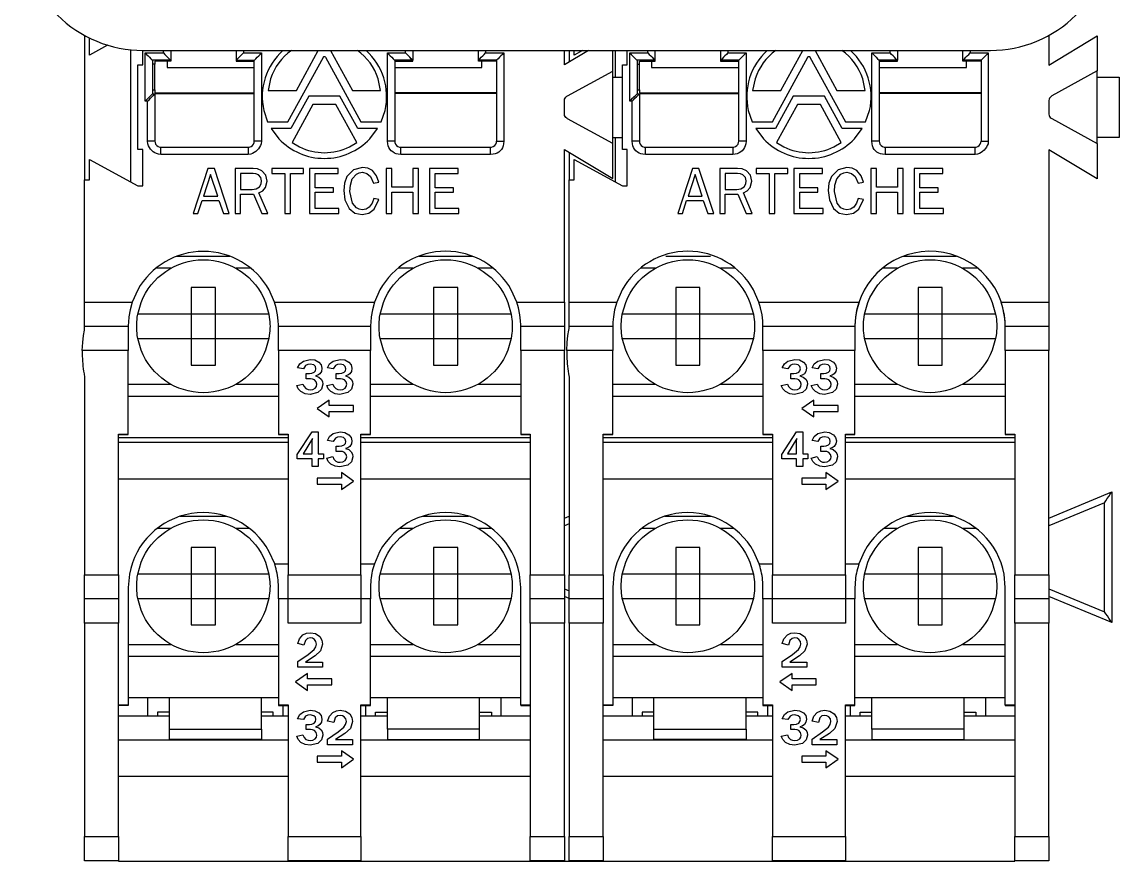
# Model space of a CAD drawing. Header units: millimetres. Extents: x -0.3 to 4.3, y -11.2 to 9.1.
# Drawn here: x -0.259 to 4.273, y -11.201 to -7.732 of the extents above; entities that cross this region are included whole.
import ezdxf

# ---------------------------------------------------------------- set-up
doc = ezdxf.new("R2010")
doc.units = ezdxf.units.MM

# ---------------------------------------------------------------- blocks, each defined once
blk = doc.blocks.new('RELÉ BF4')
blk.add_lwpolyline([(32.9187, 6.0407, 0.414214), (32.4187, 6.5407), (28.9187, 6.5407, 0.414214), (28.4187, 6.0407), (28.4187, 2.5407, 0.414214), (28.9187, 2.0407), (32.4187, 2.0407, 0.414214), (32.9187, 2.5407)], format="xyb", close=True)
for points in [[(28.6687, 6.2907), (32.6687, 6.2907), (32.6687, 2.2907), (28.6687, 2.2907)], [(28.7642, 6.2046), (29.3068, 6.2046), (29.3068, 6.0008), (28.7642, 6.0008)], [(28.8047, 6.1641), (29.2663, 6.1641), (29.2663, 6.0413), (28.8047, 6.0413)], [(29.6006, 6.0872), (29.7745, 6.0872), (29.7745, 5.4758), (29.6006, 5.4758)], [(29.1687, 4.0407), (28.6687, 4.0407), (28.6687, 4.5407), (29.1687, 4.5407)], [(32.6687, 4.0407), (32.1687, 4.0407), (32.1687, 4.5407), (32.6687, 4.5407)], [(29.1282, 4.0812), (28.7092, 4.0812), (28.7092, 4.5002), (29.1282, 4.5002)], [(32.6282, 4.0812), (32.2092, 4.0812), (32.2092, 4.5002), (32.6282, 4.5002)], [(29.3167, 2.2907), (28.6687, 2.2907), (28.6687, 2.9387), (29.3167, 2.9387)]]:
    blk.add_lwpolyline(points, close=True)

msp = doc.modelspace()

# ---------------------------------------------------------------- linework, layer by layer
for points in [[(0, -7.7879), (0, -8.3847)], [(0.0949, -7.8281), (0.0199, -7.8689), (0.0199, -7.7983)], [(0, -8.8898), (0, -8.3847), (0.0199, -8.3847), (0.0199, -8.3007), (0.22, -8.41), (0.2402, -8.41), (0.2402, -8.2598), (0.22, -8.2598), (0.22, -7.9096), (0.2402, -7.9096), (0.2402, -7.8499)], [(0.19, -7.8473), (0.19, -8.3935)], [(0.3555, -7.8499), (0.3555, -7.8903), (0.3555, -7.8948), (0.2901, -7.8948), (0.2901, -7.9072), (0.2805, -7.9072)], [(0.6257, -7.8499), (0.6257, -7.8903), (0.6257, -7.8903), (0.6257, -7.8948), (0.7006, -7.8948)], [(0.6557, -7.8603), (0.6495, -7.8663)], [(1.3316, -7.8663), (1.3258, -7.8603)], [(1.3561, -7.8499), (1.3561, -7.8903)], [(1.7011, -7.8948), (1.6263, -7.8948), (1.6263, -7.8903), (1.6263, -7.8903), (1.6263, -7.8499)], [(2.0812, -7.8499), (1.9814, -7.9096), (1.9814, -7.8499)], [(2.0013, -8.8898), (2.0013, -8.3847), (2.0215, -8.3847), (2.0215, -8.3007), (2.2213, -8.41), (2.2415, -8.41), (2.2415, -8.2598), (2.2213, -8.2598), (2.2213, -7.9096), (2.2415, -7.9096), (2.2415, -7.8499)], [(2.0013, -7.8499), (2.0013, -7.8978)], [(2.0563, -7.8499), (2.0215, -7.8689), (2.0215, -7.8499)], [(2.1915, -7.8499), (2.1915, -7.96)], [(2.6268, -7.8499), (2.6268, -7.8903), (2.6268, -7.8903), (2.6272, -7.8899)], [(2.6568, -7.8603), (2.6506, -7.8663)], [(2.7319, -7.8603), (2.7259, -7.8663)], [(3.3331, -7.8663), (3.3274, -7.8603)], [(3.3572, -7.8499), (3.3572, -7.8903)], [(3.7024, -7.8948), (3.6271, -7.8948), (3.6271, -7.8903), (3.6271, -7.8903), (3.6271, -7.8499)], [(3.6518, -7.8663), (3.6572, -7.8603)], [(3.7322, -7.8603), (3.7264, -7.8663)], [(0.2901, -8.0125), (0.2901, -7.9072)], [(0.3403, -7.8948), (0.3403, -7.9201), (0.7006, -7.9201)], [(0.6259, -7.8899), (0.6257, -7.8903), (0.7006, -7.8903)], [(1.2808, -7.8948), (1.3561, -7.8948), (1.3561, -7.8903), (1.2808, -7.8903)], [(1.2808, -7.9201), (1.6411, -7.9201), (1.6411, -7.8948)], [(1.3561, -7.8903), (1.3552, -7.8899)], [(2.2816, -7.9072), (2.2916, -7.9072), (2.2916, -7.8948), (2.3568, -7.8948), (2.3568, -7.8903), (2.2816, -7.8903)], [(2.2916, -8.0125), (2.2916, -7.9072)], [(2.3416, -7.8948), (2.3416, -7.9201), (2.7016, -7.9201)], [(2.7019, -7.8903), (2.6268, -7.8903), (2.6268, -7.8948), (2.7016, -7.8948)], [(2.7319, -8.2248), (2.7259, -8.2248), (2.7021, -8.2248), (2.7016, -8.2248), (2.7016, -7.8903), (2.7019, -7.8903), (2.7021, -7.8899)], [(3.2821, -7.8948), (3.3572, -7.8948), (3.3572, -7.8903), (3.2821, -7.8903)], [(3.2821, -7.9201), (3.6424, -7.9201), (3.6424, -7.8948)], [(3.3572, -7.8903), (3.3563, -7.8899)], [(3.7024, -7.8903), (3.6271, -7.8903), (3.6278, -7.8899)], [(3.703, -7.8899), (3.7024, -7.8903), (3.7024, -8.2248), (3.7028, -8.2248), (3.7264, -8.2248), (3.7322, -8.2248)], [(2.1814, -8.2349), (2.1814, -7.9349)], [(2.1814, -7.96), (2.2213, -7.96)], [(4.1827, -8.2349), (4.1827, -7.9349)], [(4.1827, -7.96), (4.2726, -7.96), (4.2726, -8.2098), (4.1827, -8.2098)], [(0.2805, -8.0125), (0.2901, -8.0125), (0.2901, -8.0249), (0.7006, -8.0249)], [(2.2816, -8.0125), (2.2916, -8.0125), (2.2916, -8.0249), (2.7016, -8.0249)], [(0.256, -8.0534), (0.2502, -8.0596)], [(0.2796, -8.0302), (0.2805, -8.0294), (0.2901, -8.0294), (0.2901, -8.0275), (0.7006, -8.0275)], [(1.7011, -8.0249), (1.2808, -8.0249)], [(1.7011, -8.0275), (1.2808, -8.0275)], [(3.7024, -8.0249), (3.2821, -8.0249)], [(3.7024, -8.0275), (3.2821, -8.0275)], [(2.1814, -8.2098), (2.2213, -8.2098)], [(2.1915, -8.2098), (2.1915, -8.3935)], [(0.315, -8.2797), (0.315, -8.2741), (0.315, -8.2505), (0.315, -8.2499), (0.6755, -8.2499), (0.6755, -8.2505), (0.6755, -8.2741), (0.6755, -8.2797)], [(1.3057, -8.2797), (1.3057, -8.2741), (1.3057, -8.2505), (1.3057, -8.2499), (1.676, -8.2499)], [(2.0013, -8.2718), (2.0013, -8.3847)], [(2.3165, -8.2797), (2.3165, -8.2741), (2.3165, -8.2505), (2.3165, -8.2499), (2.6768, -8.2499), (2.6768, -8.2505), (2.6768, -8.2741), (2.6768, -8.2797)], [(3.3068, -8.2499), (3.6777, -8.2499)], [(0.3808, -8.6999), (0.6, -8.6999)], [(1.3814, -8.6999), (1.6005, -8.6999)], [(2.4009, -8.6999), (2.5847, -8.6999)], [(3.3827, -8.6999), (3.6018, -8.6999)], [(0.356, -8.7499), (0.2942, -8.7499)], [(0.6868, -8.7499), (0.6249, -8.7499)], [(1.3567, -8.7499), (1.2947, -8.7499)], [(1.6872, -8.7499), (1.6254, -8.7499)], [(2.3573, -8.7499), (2.2953, -8.7499)], [(2.6879, -8.7499), (2.6259, -8.7499)], [(3.3578, -8.7499), (3.2958, -8.7499)], [(3.6887, -8.7499), (3.6261, -8.7499)], [(0, -8.9901), (0, -8.9882), (0, -8.9091), (0, -8.8898), (0.1966, -8.8898), (0.1881, -8.9217), (0.1827, -8.9507), (0.181, -8.9734), (0.1803, -8.9865), (0.1803, -8.9901)], [(0.8005, -8.9901), (0.8005, -8.9841), (0.7998, -8.968), (0.797, -8.9432), (0.791, -8.9134), (0.784, -8.8898), (1.1978, -8.8898), (1.1886, -8.9217), (1.1832, -8.9507), (1.1815, -8.9734), (1.1809, -8.9865), (1.1809, -8.9901)], [(1.8012, -8.9901), (1.8012, -8.9841), (1.8004, -8.968), (1.7976, -8.9432), (1.7916, -8.9134), (1.7847, -8.8898), (1.9814, -8.8898), (1.9814, -8.9091), (1.9814, -8.9882), (1.9814, -8.9901)], [(2.0013, -8.9901), (2.0013, -8.9882), (2.0013, -8.9091), (2.0013, -8.8898), (2.1979, -8.8898), (2.1891, -8.9217), (2.1842, -8.9507), (2.1821, -8.9734), (2.1819, -8.9865), (2.1814, -8.9901)], [(2.8018, -8.9901), (2.8016, -8.9841), (2.8011, -8.968), (2.7981, -8.9432), (2.7921, -8.9134), (2.7851, -8.8898), (3.1987, -8.8898), (3.1897, -8.9217), (3.1845, -8.9507), (3.1824, -8.9734), (3.1818, -8.9865), (3.1818, -8.9901)], [(3.8027, -8.9901), (3.8027, -8.9841), (3.8017, -8.968), (3.7987, -8.9432), (3.7927, -8.9134), (3.7858, -8.8898), (3.9822, -8.8898), (3.9822, -8.9091), (3.9822, -8.9882), (3.9822, -8.9901)], [(0.2176, -8.9522), (0.2198, -8.9398)], [(0.7614, -8.9398), (0.7627, -8.9522)], [(1.2184, -8.9522), (1.2203, -8.9398)], [(1.7614, -8.9398), (1.7635, -8.9522)], [(2.2187, -8.9522), (2.2209, -8.9398)], [(2.7621, -8.9398), (2.764, -8.9522)], [(3.2195, -8.9522), (3.2216, -8.9398)], [(3.7627, -8.9398), (3.7646, -8.9522)], [(-0.0099, -9.0898), (-0.0079, -9.057), (-0.0047, -9.028), (-0.0006, -9.0055), (0, -8.9997), (0, -8.9976), (0, -8.9905), (0, -8.9901), (0.1803, -8.9901), (0.1803, -8.9916), (0.1803, -9.0705), (0.1803, -9.0898)], [(0.8005, -9.0898), (0.8005, -9.0705), (0.8005, -8.9916), (0.8005, -8.9901), (1.1809, -8.9901), (1.1809, -8.9916), (1.1809, -9.0705), (1.1809, -9.0898)], [(1.8012, -9.0898), (1.8012, -9.0705), (1.8012, -8.9916), (1.8012, -8.9901), (1.9814, -8.9901), (1.9814, -8.9916), (1.9814, -9.0705), (1.9814, -9.0898)], [(1.9914, -9.0898), (1.9929, -9.057), (1.9964, -9.028), (2.0002, -9.0055), (2.0013, -8.9997), (2.0013, -8.9976), (2.0013, -8.9905), (2.0013, -8.9901), (2.1814, -8.9901), (2.1814, -8.9916), (2.1814, -9.0705), (2.1814, -9.0898)], [(2.8018, -9.0898), (2.8018, -9.0705), (2.8018, -8.9916), (2.8018, -8.9901), (3.1818, -8.9901), (3.1818, -8.9916), (3.1818, -9.0705), (3.1818, -9.0898)], [(3.8027, -9.0898), (3.8027, -9.0705), (3.8027, -8.9916), (3.8027, -8.9901), (3.9822, -8.9901), (3.9822, -8.9916), (3.9822, -9.0705), (3.9822, -9.0898)], [(0.2198, -9.0401), (0.2176, -9.0276)], [(0.7627, -9.0276), (0.7614, -9.0401)], [(1.2203, -9.0401), (1.2184, -9.0276)], [(1.7635, -9.0276), (1.7614, -9.0401)], [(2.2209, -9.0401), (2.2187, -9.0276)], [(2.764, -9.0276), (2.7621, -9.0401)], [(3.2216, -9.0401), (3.2195, -9.0276)], [(3.7646, -9.0276), (3.7627, -9.0401)], [(1.8012, -9.0898), (1.8012, -9.4361)], [(1.9814, -9.0898), (1.8012, -9.0898)], [(1.9814, -10.0169), (1.9814, -9.0898)], [(3.8027, -9.0898), (3.8027, -9.4361)], [(3.9822, -9.0898), (3.8027, -9.0898)], [(3.9822, -10.0169), (3.9822, -9.0898)], [(0.1803, -9.2299), (0.356, -9.2299)], [(0.6249, -9.2299), (0.8005, -9.2299)], [(1.1809, -9.2299), (1.3567, -9.2299)], [(1.6254, -9.2299), (1.8012, -9.2299)], [(2.1814, -9.2299), (2.3573, -9.2299)], [(2.6259, -9.2299), (2.8018, -9.2299)], [(3.1818, -9.2299), (3.3578, -9.2299)], [(3.6265, -9.2299), (3.8027, -9.2299)], [(0.8005, -9.2799), (0.1803, -9.2799)], [(1.8012, -9.2799), (1.1809, -9.2799)], [(2.8018, -9.2799), (2.1814, -9.2799)], [(3.8027, -9.2799), (3.1818, -9.2799)], [(0.1402, -9.4391), (0.1803, -9.4376), (0.1803, -9.4361)], [(0.1402, -9.45), (0.8406, -9.45)], [(0.1402, -9.4697), (0.8406, -9.4697)], [(0.8005, -9.4361), (0.8005, -9.4376), (0.8406, -9.4391)], [(1.1408, -9.4391), (1.1809, -9.4376), (1.1809, -9.4361)], [(1.1408, -9.45), (1.8409, -9.45)], [(1.1408, -9.4697), (1.8409, -9.4697)], [(1.8012, -9.4361), (1.8409, -9.4361)], [(1.8012, -9.4361), (1.8012, -9.4376), (1.8409, -9.4391)], [(1.8409, -9.4361), (1.8409, -10.0169)], [(2.1411, -9.4391), (2.1814, -9.4376), (2.1814, -9.4361)], [(2.1411, -9.45), (2.8417, -9.45)], [(2.1411, -9.4697), (2.8417, -9.4697)], [(2.8018, -9.4361), (2.8018, -9.4376), (2.8417, -9.4391)], [(3.1421, -9.4391), (3.1818, -9.4376), (3.1818, -9.4361)], [(3.1421, -9.45), (3.8422, -9.45)], [(3.1421, -9.4697), (3.8422, -9.4697)], [(3.8027, -9.4361), (3.8422, -9.4361)], [(3.8027, -9.4361), (3.8027, -9.4376), (3.8422, -9.4391)], [(3.8422, -9.4361), (3.8422, -10.0169)], [(0.1402, -9.62), (0.8406, -9.62)], [(1.1408, -9.62), (1.8409, -9.62)], [(2.1411, -9.62), (2.8417, -9.62)], [(3.1421, -9.62), (3.8422, -9.62)], [(3.9822, -9.7826), (4.2426, -9.6748)], [(4.2125, -9.7198), (3.9822, -9.8148)], [(0.395, -9.7747), (0.5856, -9.7747)], [(1.396, -9.7747), (1.5862, -9.7747)], [(1.9814, -9.7826), (2.0013, -9.7743)], [(2.3959, -9.7747), (2.5869, -9.7747)], [(3.397, -9.7747), (3.5872, -9.7747)], [(0.356, -9.8253), (0.3002, -9.8253)], [(0.6802, -9.8253), (0.6249, -9.8253)], [(1.3567, -9.8253), (1.301, -9.8253)], [(1.6809, -9.8253), (1.6254, -9.8253)], [(2.0013, -9.8066), (1.9814, -9.8148)], [(2.3573, -9.8253), (2.3013, -9.8253)], [(2.6819, -9.8253), (2.6259, -9.8253)], [(3.3578, -9.8253), (3.3025, -9.8253)], [(3.682, -9.8253), (3.6265, -9.8253)], [(0.1402, -10.0169), (0.1402, -10.0363), (0.1402, -10.115), (0.1402, -10.1169), (0, -10.1169), (0, -10.115), (0, -10.0363), (0, -10.0169)], [(0.2176, -10.0269), (0.2198, -10.0149)], [(0.7614, -10.0149), (0.7627, -10.0269)], [(1.1408, -10.0169), (1.1408, -10.0363), (1.1408, -10.115), (1.1408, -10.1169), (0.8406, -10.1169), (0.8406, -10.115), (0.8406, -10.0363), (0.8406, -10.0169)], [(1.2184, -10.0269), (1.2203, -10.0149)], [(1.7614, -10.0149), (1.7635, -10.0269)], [(2.0013, -10.1169), (2.0013, -10.115), (2.0013, -10.0363), (2.0013, -10.0169)], [(2.1411, -10.0169), (2.1411, -10.0363), (2.1411, -10.115), (2.1411, -10.1169)], [(2.2187, -10.0269), (2.2209, -10.0149)], [(2.7621, -10.0149), (2.764, -10.0269)], [(3.1421, -10.0169), (3.1421, -10.0363), (3.1421, -10.115), (3.1421, -10.1169), (2.8417, -10.1169), (2.8417, -10.115), (2.8417, -10.0363), (2.8417, -10.0169)], [(3.2195, -10.0269), (3.2216, -10.0149)], [(3.7627, -10.0149), (3.7646, -10.0269)], [(0.2198, -10.115), (0.2176, -10.1024)], [(0.7627, -10.1024), (0.7614, -10.115)], [(1.2203, -10.115), (1.2184, -10.1024)], [(1.7635, -10.1024), (1.7614, -10.115)], [(1.9814, -10.0749), (2.0013, -10.0831)], [(2.2209, -10.115), (2.2187, -10.1024)], [(2.764, -10.1024), (2.7621, -10.115)], [(3.2216, -10.115), (3.2195, -10.1024)], [(3.7646, -10.1024), (3.7627, -10.115)], [(3.9822, -10.0749), (4.2125, -10.1699)], [(0.1402, -10.1169), (0.1402, -10.1189), (0.1402, -10.1975), (0.1402, -10.2168), (0, -10.2168), (0, -10.1975), (0, -10.1789), (0, -10.1189), (0, -10.1169)], [(1.9814, -10.1169), (1.9814, -10.1189), (1.9814, -10.1975), (1.9814, -10.2168), (1.8409, -10.2168), (1.8409, -10.1975), (1.8409, -10.1189), (1.8409, -10.1169)], [(2.0013, -10.1154), (1.9814, -10.1071)], [(2.1411, -10.1169), (2.0013, -10.1169)], [(2.1411, -10.1169), (2.1411, -10.1189), (2.1411, -10.1975), (2.1411, -10.2168), (2.0013, -10.2168), (2.0013, -10.1975), (2.0013, -10.1189), (2.0013, -10.1169)], [(3.9822, -10.1169), (3.9822, -10.1189), (3.9822, -10.1975), (3.9822, -10.2168), (3.8422, -10.2168), (3.8422, -10.1975), (3.8422, -10.1189), (3.8422, -10.1169)], [(4.2426, -10.2151), (3.9822, -10.1071)], [(0, -10.2168), (0, -11.0997), (0.1402, -11.0997), (0.1402, -10.2168)], [(1.8409, -10.2168), (1.8409, -11.0997), (1.9814, -11.0997), (1.9814, -10.2168)], [(2.0013, -10.2168), (2.0013, -11.0997), (2.1411, -11.0997), (2.1411, -10.2168)], [(3.8422, -10.2168), (3.8422, -11.0997), (3.9822, -11.0997), (3.9822, -10.2168)], [(0.1803, -10.3049), (0.356, -10.3049)], [(0.6249, -10.3049), (0.8005, -10.3049)], [(1.1809, -10.3049), (1.3567, -10.3049)], [(1.6254, -10.3049), (1.8012, -10.3049)], [(2.1814, -10.3049), (2.3573, -10.3049)], [(2.6259, -10.3049), (2.8018, -10.3049)], [(3.1818, -10.3049), (3.3578, -10.3049)], [(3.6265, -10.3049), (3.8027, -10.3049)], [(0.8005, -10.3548), (0.1803, -10.3548)], [(1.8012, -10.3548), (1.1809, -10.3548)], [(2.8018, -10.3548), (2.1814, -10.3548)], [(3.8027, -10.3548), (3.1818, -10.3548)], [(0.1803, -10.5563), (0.1803, -10.558), (0.1402, -10.5593)], [(0.1803, -10.5245), (0.8005, -10.5245)], [(0.2603, -10.5245), (0.2603, -10.6)], [(0.3502, -10.6551), (0.3502, -10.5245)], [(0.7308, -10.6551), (0.7308, -10.5245)], [(0.8005, -10.555), (0.8005, -10.558), (0.8406, -10.5593)], [(1.1408, -10.5593), (1.1809, -10.558), (1.1809, -10.555)], [(1.1809, -10.5245), (1.8012, -10.5245)], [(1.251, -10.6551), (1.251, -10.5245)], [(1.6312, -10.6551), (1.6312, -10.5245)], [(1.721, -10.6), (1.721, -10.5245)], [(1.8012, -10.5563), (1.8012, -10.558), (1.8409, -10.5593)], [(2.1814, -10.5563), (2.1814, -10.558), (2.1411, -10.5593)], [(2.1814, -10.5245), (2.8018, -10.5245)], [(2.2614, -10.5245), (2.2614, -10.6)], [(2.3517, -10.6551), (2.3517, -10.5245)], [(2.7319, -10.6551), (2.7319, -10.5245)], [(2.8018, -10.555), (2.8018, -10.558), (2.8417, -10.5593)], [(3.1421, -10.5593), (3.1818, -10.558), (3.1818, -10.555)], [(3.1818, -10.5245), (3.8027, -10.5245)], [(3.2521, -10.6551), (3.2521, -10.5245)], [(3.6323, -10.6551), (3.6323, -10.5245)], [(3.7221, -10.6), (3.7221, -10.5245)], [(3.8027, -10.5563), (3.8027, -10.558), (3.8422, -10.5593)], [(0.1402, -10.6), (0.3502, -10.6)], [(0.3502, -10.5858), (0.3017, -10.5858), (0.3017, -10.6)], [(0.7792, -10.6), (0.7792, -10.5858), (0.7308, -10.5858)], [(0.7308, -10.6), (0.8406, -10.6)], [(0.8206, -10.6), (0.8206, -10.5588)], [(1.1408, -10.6), (1.251, -10.6)], [(1.1607, -10.5588), (1.1607, -10.6)], [(1.2019, -10.6), (1.2019, -10.5858), (1.251, -10.5858)], [(1.6312, -10.5858), (1.6799, -10.5858), (1.6799, -10.6)], [(1.6312, -10.6), (1.8409, -10.6)], [(2.1411, -10.6), (2.3517, -10.6)], [(2.3517, -10.5858), (2.3028, -10.5858), (2.3028, -10.6)], [(2.7805, -10.6), (2.7805, -10.5858), (2.7319, -10.5858)], [(2.7319, -10.6), (2.8417, -10.6)], [(2.8219, -10.6), (2.8219, -10.5588)], [(3.1421, -10.6), (3.2521, -10.6)], [(3.162, -10.5588), (3.162, -10.6)], [(3.2034, -10.6), (3.2034, -10.5858), (3.2521, -10.5858)], [(3.6323, -10.5858), (3.6812, -10.5858), (3.6812, -10.6)], [(3.6323, -10.6), (3.8422, -10.6)], [(0.1402, -10.6998), (0.8406, -10.6998)], [(0.3502, -10.6998), (0.3502, -10.6979)], [(0.7308, -10.6998), (0.7308, -10.6979)], [(1.1408, -10.6998), (1.8409, -10.6998)], [(1.251, -10.6998), (1.251, -10.6979)], [(1.6312, -10.6998), (1.6312, -10.6979)], [(2.1411, -10.6998), (2.8417, -10.6998)], [(2.3517, -10.6998), (2.3517, -10.6979)], [(2.7319, -10.6998), (2.7319, -10.6979)], [(3.1421, -10.6998), (3.8422, -10.6998)], [(3.2521, -10.6998), (3.2521, -10.6979)], [(3.6323, -10.6998), (3.6323, -10.6979)], [(0.1402, -10.8499), (0.8406, -10.8499)], [(1.1408, -10.8499), (1.8409, -10.8499)], [(2.1411, -10.8499), (2.8417, -10.8499)], [(3.1421, -10.8499), (3.8422, -10.8499)], [(0.1402, -11.0997), (0.1402, -11.1197), (0.1402, -11.1979), (0.1402, -11.1998), (0, -11.1998), (0, -11.1979), (0, -11.1197), (0, -11.0997)], [(1.1408, -11.0997), (1.1408, -11.1197), (1.1408, -11.1979), (1.1408, -11.1998), (0.8406, -11.1998), (0.8406, -11.1979), (0.8406, -11.1197), (0.8406, -11.0997)], [(1.9814, -11.0997), (1.9814, -11.1197), (1.9814, -11.1979), (1.9814, -11.1998), (1.8409, -11.1998), (1.8409, -11.1979), (1.8409, -11.1197), (1.8409, -11.0997)], [(2.1411, -11.0997), (2.1411, -11.1197), (2.1411, -11.1979), (2.1411, -11.1998), (2.0013, -11.1998), (2.0013, -11.1979), (2.0013, -11.1197), (2.0013, -11.0997)], [(3.1421, -11.0997), (3.1421, -11.1197), (3.1421, -11.1979), (3.1421, -11.1998), (2.8417, -11.1998), (2.8417, -11.1979), (2.8417, -11.1197), (2.8417, -11.0997)], [(3.9822, -11.0997), (3.9822, -11.1197), (3.9822, -11.1979), (3.9822, -11.1998), (3.8422, -11.1998), (3.8422, -11.1979), (3.8422, -11.1197), (3.8422, -11.0997)], [(0.1402, -11.2007), (3.8422, -11.2007)]]:
    msp.add_lwpolyline(points)
for points in [[(3.9822, -7.7879), (3.9822, -7.91), (4.1827, -7.7898), (4.1827, -7.9347), (3.9951, -8.038), (3.9925, -8.0397, 0.201545), (3.9827, -8.0562), (3.9822, -8.0596), (3.9822, -8.1102), (3.9827, -8.1134, 0.220629), (3.9925, -8.1301), (3.9951, -8.1318), (4.1827, -8.2351), (4.1827, -8.38), (3.9822, -8.26), (3.9822, -8.8898)], [(0.6557, -7.8499), (0.6557, -7.8603), (0.7308, -7.8603), (0.7308, -8.2248), (0.7295, -8.2358, -0.228311), (0.6864, -8.2788), (0.6755, -8.2797), (0.315, -8.2797), (0.3045, -8.2788, -0.278895), (0.2614, -8.2358), (0.2603, -8.2248), (0.2603, -8.0596), (0.2502, -8.0596), (0.2502, -7.8603), (0.3253, -7.8603), (0.3253, -7.8499)], [(0.2502, -7.8603), (0.256, -7.8663, 0.003281), (0.2796, -7.8899), (0.2805, -7.8903), (0.2805, -7.8903), (0.2805, -8.0294)], [(0.3253, -7.8603), (0.3311, -7.8663, 0.003333), (0.3547, -7.8899), (0.3555, -7.8903), (0.2805, -7.8903)], [(0.7308, -8.2248), (0.725, -8.2248), (0.7012, -8.2248), (0.7006, -8.2248), (0.7006, -7.8903), (0.7012, -7.8899, -0.000346), (0.725, -7.8663), (0.7308, -7.8603)], [(0.8189, -7.8499, 0.272334), (0.7402, -8.0982), (0.7557, -8.1445), (0.8395, -8.1445), (0.9862, -7.8774), (0.9866, -7.8767, -0.450995), (0.9939, -7.8759), (0.995, -7.8774), (1.1412, -8.1445), (1.2251, -8.1445), (1.2409, -8.0982, 0.272334), (1.1622, -7.8499, 0.272334)], [(0.8539, -7.8499, 0.159105), (0.7681, -7.967), (0.758, -8.0148), (0.8749, -8.0148), (0.9652, -7.8499)], [(1.0157, -7.8499), (1.106, -8.0148), (1.2227, -8.0148), (1.2126, -7.967, 0.159105), (1.1268, -7.8499)], [(1.6561, -7.8499), (1.6561, -7.8603), (1.7313, -7.8603), (1.7313, -8.2248), (1.7303, -8.2358, -0.361261), (1.6872, -8.2788), (1.676, -8.2797), (1.3057, -8.2797), (1.295, -8.2788, -0.329608), (1.2521, -8.2358), (1.251, -8.2248), (1.251, -7.8603), (1.3258, -7.8603), (1.3258, -7.8499)], [(1.251, -7.8603), (1.2564, -7.8663, -0.013901), (1.2799, -7.8899), (1.2808, -7.8903), (1.2808, -7.8903), (1.2808, -8.2248), (1.2804, -8.2248), (1.2568, -8.2248), (1.251, -8.2248)], [(1.7011, -7.8903), (1.6263, -7.8903), (1.6267, -7.8899, 0.003018), (1.6503, -7.8663), (1.6561, -7.8603)], [(1.7313, -7.8603), (1.7255, -7.8663, 0.003698), (1.7017, -7.8899), (1.7011, -7.8903), (1.7011, -8.2248), (1.7017, -8.2248), (1.7253, -8.2248), (1.7313, -8.2248)], [(1.9814, -8.8898), (1.9814, -8.2598), (2.1814, -8.3798), (2.1814, -8.2349), (1.9942, -8.132), (1.9914, -8.1301, -0.209434), (1.9816, -8.1134), (1.9814, -8.1104), (1.9814, -8.0596), (1.9816, -8.0564, -0.217895), (1.9914, -8.0393), (1.9942, -8.038), (2.1814, -7.9349), (2.1814, -7.8499)], [(2.6568, -7.8499), (2.6568, -7.8603), (2.7319, -7.8603), (2.7319, -8.2248), (2.7308, -8.2358, -0.323341), (2.6875, -8.2788), (2.6768, -8.2797), (2.3165, -8.2797), (2.3056, -8.2788, -0.337935), (2.2625, -8.2358), (2.2614, -8.2248), (2.2614, -8.0596), (2.2513, -8.0596), (2.2513, -7.8603), (2.3266, -7.8603), (2.3266, -7.8499)], [(2.2513, -7.8603), (2.2575, -7.8663, 0.010213), (2.2809, -7.8899), (2.2816, -7.8903), (2.2816, -7.8903), (2.2816, -8.0294)], [(2.3266, -7.8603), (2.3324, -7.8663, 0.003281), (2.3558, -7.8899), (2.3568, -7.8903), (2.3568, -7.8499)], [(2.8198, -7.8499, 0.272228), (2.7413, -8.0982), (2.7567, -8.1445), (2.8406, -8.1445), (2.987, -7.8774), (2.9877, -7.8759, -0.418748), (2.995, -7.8759), (2.9958, -7.8774), (3.1427, -8.1445), (3.2259, -8.1445), (3.242, -8.0982, 0.272228), (3.1635, -7.8499, 0.272228)], [(2.855, -7.8499, 0.159129), (2.7694, -7.967), (2.7591, -8.0148), (2.876, -8.0148), (2.9663, -7.8499)], [(3.0168, -7.8499), (3.1071, -8.0148), (3.2238, -8.0148), (3.2137, -7.967, 0.159129), (3.1281, -7.8499)], [(3.6572, -7.8499), (3.6572, -7.8603), (3.7322, -7.8603), (3.7322, -8.2248), (3.7313, -8.2358, -0.23882), (3.6882, -8.2788), (3.6777, -8.2797), (3.3068, -8.2797), (3.296, -8.2788, -0.37458), (3.2532, -8.2358), (3.2521, -8.2248), (3.2521, -7.8603), (3.3274, -7.8603), (3.3274, -7.8499)], [(3.2521, -7.8603), (3.2579, -7.8663, -0.003697), (3.2813, -7.8899), (3.2821, -7.8903), (3.2821, -7.8903), (3.2821, -8.2248), (3.2815, -8.2248), (3.2579, -8.2248), (3.2521, -8.2248)], [(0.2603, -8.0596), (0.2661, -8.0534, -0.003806), (0.2897, -8.0302), (0.2901, -8.0294), (0.2901, -8.0294), (0.2901, -8.2248), (0.2897, -8.2248), (0.2661, -8.2248), (0.2603, -8.2248)], [(2.2513, -8.0596), (2.2575, -8.0534, -0.013879), (2.2809, -8.0302), (2.2816, -8.0294), (2.2916, -8.0294), (2.2916, -8.0275), (2.7016, -8.0275)], [(2.2614, -8.0596), (2.2672, -8.0534, -0.007219), (2.291, -8.0302), (2.2916, -8.0294), (2.2916, -8.0294), (2.2916, -8.2248), (2.291, -8.2248), (2.2672, -8.2248), (2.2614, -8.2248)], [(0.2901, -8.2248), (0.2908, -8.2298, 0.293452), (0.3103, -8.2497), (0.315, -8.2499)], [(0.6755, -8.2499), (0.6802, -8.2497, 0.292655), (0.7003, -8.2298), (0.7006, -8.2248)], [(1.2808, -8.2248), (1.2814, -8.2298, 0.313736), (1.301, -8.2497), (1.3057, -8.2499)], [(1.676, -8.2797), (1.676, -8.2741), (1.676, -8.2505), (1.676, -8.2499), (1.6809, -8.2497, 0.302246), (1.7009, -8.2298), (1.7011, -8.2248)], [(2.2916, -8.2248), (2.2919, -8.2298, 0.291927), (2.3116, -8.2497), (2.3165, -8.2499)], [(2.6768, -8.2499), (2.6819, -8.2497, 0.285362), (2.7014, -8.2298), (2.7016, -8.2248)], [(3.2821, -8.2248), (3.2827, -8.2298, 0.303401), (3.3021, -8.2497), (3.3068, -8.2499), (3.3068, -8.2505), (3.3068, -8.2741), (3.3068, -8.2797)], [(3.6777, -8.2797), (3.6777, -8.2741), (3.6777, -8.2505), (3.6777, -8.2499), (3.682, -8.2497, 0.312023), (3.7018, -8.2298), (3.7024, -8.2248)], [(0.784, -8.8898), (0.7617, -8.8397, 0.587803), (0.2192, -8.8397), (0.1966, -8.8898)], [(1.7847, -8.8898), (1.7624, -8.8397, 0.588225), (1.2195, -8.8397), (1.1978, -8.8898)], [(2.7851, -8.8898), (2.7628, -8.8397, 0.588111), (2.2202, -8.8397), (2.1979, -8.8898)], [(4.2419, -9.6757), (4.2426, -9.6748), (4.2426, -10.2151), (4.2419, -10.214, 0.00521), (4.2185, -10.1789), (4.2125, -10.1699), (4.2125, -9.7198), (4.2185, -9.711)], [(0.785, -9.9721), (0.7627, -9.9219, 0.707572), (0.1851, -10.0151), (0.1803, -10.07), (0.1803, -10.5563), (0.1402, -10.5563)], [(1.8409, -10.5563), (1.8012, -10.5563), (1.8012, -10.07), (1.7963, -10.0151, 0.707626), (1.2184, -9.9219), (1.1967, -9.9721)], [(2.7859, -9.9721), (2.764, -9.9219, 0.707362), (2.1861, -10.0151), (2.1814, -10.07), (2.1814, -10.5563), (2.1411, -10.5563)], [(3.8422, -10.5563), (3.8027, -10.5563), (3.8027, -10.07), (3.7974, -10.0151, 0.707401), (3.2195, -9.9219), (3.1981, -9.9721)], [(0.8005, -10.1169), (0.8005, -10.07), (0.8003, -10.0574, 0.063525), (0.7885, -9.9838), (0.785, -9.9721), (0.8406, -9.9721)], [(1.1408, -9.9721), (1.1967, -9.9721), (1.1931, -9.9838, 0.067489), (1.1813, -10.0574), (1.1809, -10.07), (1.1809, -10.1169)], [(2.8018, -10.1169), (2.8018, -10.07), (2.8016, -10.0574, 0.061075), (2.7896, -9.9838), (2.7859, -9.9721), (2.8417, -9.9721)], [(3.1421, -9.9721), (3.1981, -9.9721), (3.1944, -9.9838, 0.063134), (3.1822, -10.0574), (3.1818, -10.07), (3.1818, -10.1169)]]:
    msp.add_lwpolyline(points, format="xyb")
for points in [[(1.2098, -8.173), (1.1283, -8.173), (1.0548, -8.039), (0.9259, -8.039), (0.8524, -8.173), (0.7709, -8.173), (0.8026, -8.2148, 0.433428), (1.1779, -8.2148)], [(3.2111, -8.173), (3.1296, -8.173), (3.0561, -8.039), (2.9268, -8.039), (2.8535, -8.173), (2.7722, -8.173), (2.8037, -8.2148, 0.433182), (3.1792, -8.2148)], [(0.8569, -8.2306), (0.8873, -8.2486, 0.230846), (1.0934, -8.2486), (1.1238, -8.2306), (1.0374, -8.0729), (0.9431, -8.0729)], [(3.1251, -8.2306), (3.0389, -8.0729), (2.9442, -8.0729), (2.8577, -8.2306), (2.8882, -8.2486, 0.23137), (3.0945, -8.2486)], [(0.5404, -8.8298), (0.4404, -8.8298), (0.4404, -8.9398), (0.2198, -8.9398), (0.2337, -8.8911, -0.685377), (0.7473, -8.8911), (0.7614, -8.9398), (0.5404, -8.9398)], [(1.5411, -8.8298), (1.4412, -8.8298), (1.4412, -8.9398), (1.2203, -8.9398), (1.2343, -8.8911, -0.685377), (1.7478, -8.8911), (1.7614, -8.9398), (1.5411, -8.9398)], [(2.5417, -8.8298), (2.4417, -8.8298), (2.4417, -8.9398), (2.2209, -8.9398), (2.2348, -8.8911, -0.685661), (2.7482, -8.8911), (2.7621, -8.9398), (2.5417, -8.9398)], [(3.7627, -8.9398), (3.542, -8.9398), (3.542, -8.8298), (3.4423, -8.8298), (3.4423, -8.9398), (3.2216, -8.9398), (3.2354, -8.8911, -0.685381), (3.7489, -8.8911)], [(0.2198, -9.0401), (0.4404, -9.0401), (0.4404, -9.1502), (0.5404, -9.1502), (0.5404, -9.0401), (0.7614, -9.0401), (0.7473, -9.0889, -0.684115), (0.2337, -9.0889)], [(1.2203, -9.0401), (1.4412, -9.0401), (1.4412, -9.1502), (1.5411, -9.1502), (1.5411, -9.0401), (1.7614, -9.0401), (1.7478, -9.0889, -0.684115), (1.2343, -9.0889)], [(2.2209, -9.0401), (2.4417, -9.0401), (2.4417, -9.1502), (2.5417, -9.1502), (2.5417, -9.0401), (2.7621, -9.0401), (2.7482, -9.0889, -0.684398), (2.2348, -9.0889)], [(3.2216, -9.0401), (3.4423, -9.0401), (3.4423, -9.1502), (3.542, -9.1502), (3.542, -9.0401), (3.7627, -9.0401), (3.7489, -9.0889, -0.684119), (3.2354, -9.0889)], [(-0.0099, -9.0898), (-0.0099, -9.1037, 0.039), (-0.0024, -9.1862), (0, -9.1999), (0, -10.0169), (0.1402, -10.0169), (0.1402, -9.4361), (0.1803, -9.4361), (0.1803, -9.0898)], [(1.9914, -9.0898), (1.9914, -9.1037, 0.040966), (1.9987, -9.1862), (2.0013, -9.1999), (2.0013, -10.0169), (2.1411, -10.0169), (2.1411, -9.4361), (2.1814, -9.4361), (2.1814, -9.0898)], [(0.7614, -10.0149), (0.5404, -10.0149), (0.5404, -9.905), (0.4404, -9.905), (0.4404, -10.0149), (0.2198, -10.0149), (0.2337, -9.9656, -0.683541), (0.7473, -9.9656)], [(1.7614, -10.0149), (1.5411, -10.0149), (1.5411, -9.905), (1.4412, -9.905), (1.4412, -10.0149), (1.2203, -10.0149), (1.2343, -9.9656, -0.683541), (1.7478, -9.9656)], [(2.7621, -10.0149), (2.5417, -10.0149), (2.5417, -9.905), (2.4417, -9.905), (2.4417, -10.0149), (2.2209, -10.0149), (2.2348, -9.9656, -0.683824), (2.7482, -9.9656)], [(3.7627, -10.0149), (3.542, -10.0149), (3.542, -9.905), (3.4423, -9.905), (3.4423, -10.0149), (3.2216, -10.0149), (3.2354, -9.9656, -0.68387), (3.7489, -9.9656)], [(0.2198, -10.115), (0.4404, -10.115), (0.4404, -10.2245), (0.5404, -10.2245), (0.5404, -10.115), (0.7614, -10.115), (0.7473, -10.1636, -0.685109), (0.2337, -10.1636)], [(1.2203, -10.115), (1.4412, -10.115), (1.4412, -10.2245), (1.5411, -10.2245), (1.5411, -10.115), (1.7614, -10.115), (1.7478, -10.1636, -0.685415), (1.2343, -10.1636)], [(2.2209, -10.115), (2.4417, -10.115), (2.4417, -10.2245), (2.5417, -10.2245), (2.5417, -10.115), (2.7621, -10.115), (2.7482, -10.1636, -0.685699), (2.2348, -10.1636)], [(3.2216, -10.115), (3.4423, -10.115), (3.4423, -10.2245), (3.542, -10.2245), (3.542, -10.115), (3.7627, -10.115), (3.7489, -10.1636, -0.685419), (3.2354, -10.1636)]]:
    msp.add_lwpolyline(points, format="xyb", close=True)
for points in [[(0.5361, -8.3376), (0.5093, -8.3376), (0.4486, -8.5244), (0.4681, -8.5244), (0.4853, -8.4696), (0.5543, -8.4696), (0.5732, -8.5244), (0.5972, -8.5244)], [(0.6976, -8.4434), (0.7319, -8.5244), (0.7563, -8.5244), (0.7201, -8.4381), (0.7359, -8.4299), (0.7477, -8.4166), (0.7546, -8.3898), (0.7486, -8.3658), (0.7325, -8.3472), (0.7147, -8.3397), (0.6956, -8.3376), (0.6221, -8.3376), (0.6221, -8.5244), (0.6439, -8.5244), (0.6439, -8.4434)], [(0.7726, -8.3581), (0.8264, -8.3581), (0.8264, -8.5244), (0.8498, -8.5244), (0.8498, -8.3581), (0.9036, -8.3581), (0.9036, -8.3376), (0.7726, -8.3376)], [(0.9285, -8.5244), (1.0499, -8.5244), (1.0499, -8.5036), (0.9519, -8.5036), (0.9519, -8.4363), (1.0273, -8.4363), (1.0273, -8.4175), (0.9519, -8.4175), (0.9519, -8.3581), (1.0469, -8.3581), (1.0469, -8.3376), (0.9285, -8.3376)], [(1.2154, -8.4666), (1.194, -8.4616), (1.1873, -8.4809), (1.1757, -8.4972), (1.1624, -8.5058), (1.1466, -8.5081), (1.1344, -8.5066), (1.1226, -8.5011), (1.1063, -8.4818), (1.0955, -8.4325), (1.0977, -8.4061), (1.1052, -8.3806), (1.1226, -8.3607), (1.1346, -8.3551), (1.1476, -8.3536), (1.1663, -8.3579), (1.1809, -8.3706), (1.1933, -8.398), (1.2154, -8.3937), (1.206, -8.368), (1.1886, -8.3463), (1.1695, -8.3367), (1.1483, -8.3337), (1.1108, -8.3429), (1.0837, -8.3706), (1.0732, -8.3988), (1.0704, -8.4291), (1.0754, -8.4676), (1.0927, -8.5026), (1.1161, -8.5219), (1.1461, -8.5281), (1.1738, -8.5231), (1.1965, -8.5064)], [(1.3559, -8.4353), (1.3559, -8.5244), (1.3792, -8.5244), (1.3792, -8.3376), (1.3559, -8.3376), (1.3559, -8.4147), (1.2692, -8.4147), (1.2692, -8.3376), (1.2456, -8.3376), (1.2456, -8.5244), (1.2692, -8.5244), (1.2692, -8.4353)], [(1.4251, -8.5244), (1.5461, -8.5244), (1.5461, -8.5036), (1.4483, -8.5036), (1.4483, -8.4363), (1.524, -8.4363), (1.524, -8.4175), (1.4483, -8.4175), (1.4483, -8.3581), (1.5433, -8.3581), (1.5433, -8.3376), (1.4251, -8.3376)], [(2.4692, -8.5244), (2.4863, -8.4696), (2.5554, -8.4696), (2.5745, -8.5244), (2.5983, -8.5244), (2.5372, -8.3376), (2.5106, -8.3376), (2.4497, -8.5244)], [(2.6984, -8.4434), (2.7329, -8.5244), (2.7578, -8.5244), (2.7209, -8.4381), (2.7368, -8.4299), (2.7486, -8.4166), (2.7559, -8.3898), (2.7497, -8.3658), (2.734, -8.3472), (2.716, -8.3397), (2.6967, -8.3376), (2.6232, -8.3376), (2.6232, -8.5244), (2.645, -8.5244), (2.645, -8.4434)], [(2.7741, -8.3581), (2.8273, -8.3581), (2.8273, -8.5244), (2.8509, -8.5244), (2.8509, -8.3581), (2.9045, -8.3581), (2.9045, -8.3376), (2.7741, -8.3376)], [(3.0482, -8.3376), (2.9298, -8.3376), (2.9298, -8.5244), (3.0507, -8.5244), (3.0507, -8.5036), (2.9534, -8.5036), (2.9534, -8.4363), (3.0282, -8.4363), (3.0282, -8.4175), (2.9534, -8.4175), (2.9534, -8.3581), (3.0482, -8.3581)], [(3.1487, -8.3337), (3.1118, -8.3429), (3.085, -8.3706), (3.0745, -8.3988), (3.0715, -8.4291), (3.0765, -8.4676), (3.0938, -8.5026), (3.1172, -8.5219), (3.147, -8.5281), (3.1751, -8.5231), (3.1976, -8.5064), (3.2165, -8.4666), (3.1953, -8.4616), (3.1882, -8.4809), (3.1766, -8.4972), (3.1635, -8.5058), (3.1477, -8.5081), (3.1352, -8.5066), (3.1236, -8.5011), (3.1076, -8.4818), (3.0968, -8.4325), (3.0988, -8.4061), (3.1067, -8.3806), (3.1236, -8.3607), (3.1356, -8.3551), (3.1487, -8.3536), (3.1676, -8.3579), (3.1822, -8.3706), (3.1944, -8.398), (3.2165, -8.3937), (3.2071, -8.368), (3.1899, -8.3463), (3.1708, -8.3367)], [(3.2701, -8.5244), (3.2701, -8.4353), (3.3572, -8.4353), (3.3572, -8.5244), (3.3805, -8.5244), (3.3805, -8.3376), (3.3572, -8.3376), (3.3572, -8.4147), (3.2701, -8.4147), (3.2701, -8.3376), (3.2467, -8.3376), (3.2467, -8.5244)], [(3.5446, -8.3376), (3.4262, -8.3376), (3.4262, -8.5244), (3.5471, -8.5244), (3.5471, -8.5036), (3.4496, -8.5036), (3.4496, -8.4363), (3.5251, -8.4363), (3.5251, -8.4175), (3.4496, -8.4175), (3.4496, -8.3581), (3.5446, -8.3581)], [(0.4915, -8.4524), (0.5496, -8.4524), (0.5202, -8.3622)], [(0.6956, -8.3581), (0.6439, -8.3581), (0.6439, -8.4243), (0.6924, -8.4243), (0.7089, -8.4222), (0.7229, -8.413), (0.7289, -8.4018), (0.7312, -8.3892), (0.728, -8.3748), (0.7179, -8.3641), (0.7074, -8.3594)], [(2.5505, -8.4524), (2.5217, -8.3622), (2.4926, -8.4524)], [(2.6967, -8.3581), (2.645, -8.3581), (2.645, -8.4243), (2.6939, -8.4243), (2.7104, -8.4222), (2.7237, -8.413), (2.7304, -8.4018), (2.7323, -8.3892), (2.7293, -8.3748), (2.719, -8.3641), (2.7087, -8.3594)], [(0.4404, -9.0401), (0.5404, -9.0401), (0.5404, -8.9398), (0.4404, -8.9398)], [(1.4412, -9.0401), (1.5411, -9.0401), (1.5411, -8.9398), (1.4412, -8.9398)], [(2.4417, -9.0401), (2.5417, -9.0401), (2.5417, -8.9398), (2.4417, -8.9398)], [(3.4423, -9.0401), (3.542, -9.0401), (3.542, -8.9398), (3.4423, -8.9398)], [(0.8005, -9.4361), (0.8406, -9.4361), (0.8406, -10.0169), (1.1408, -10.0169), (1.1408, -9.4361), (1.1809, -9.4361), (1.1809, -9.0898), (0.8005, -9.0898)], [(2.8018, -9.4361), (2.8417, -9.4361), (2.8417, -10.0169), (3.1421, -10.0169), (3.1421, -9.4361), (3.1818, -9.4361), (3.1818, -9.0898), (2.8018, -9.0898)], [(0.9156, -9.2072), (0.9156, -9.1858), (0.9283, -9.1858), (0.9388, -9.1843), (0.9482, -9.1804), (0.9536, -9.174), (0.9551, -9.1656), (0.9532, -9.1564), (0.9461, -9.1498), (0.9317, -9.1463), (0.9214, -9.1478), (0.9126, -9.1528), (0.9036, -9.1658), (0.8798, -9.162), (0.8884, -9.1451), (0.9036, -9.1337), (0.9321, -9.1268), (0.951, -9.1294), (0.9677, -9.138), (0.9772, -9.1496), (0.9804, -9.1637), (0.9785, -9.1763), (0.9714, -9.1868), (0.9632, -9.1926), (0.9538, -9.195), (0.9673, -9.1997), (0.9776, -9.2085), (0.9825, -9.2188), (0.9842, -9.2297), (0.9789, -9.2498), (0.9634, -9.2644), (0.9313, -9.2715), (0.9113, -9.2691), (0.8935, -9.2601), (0.8826, -9.2488), (0.8762, -9.2344), (0.9017, -9.2288), (0.9064, -9.2391), (0.9143, -9.2475), (0.9229, -9.2516), (0.9319, -9.2522), (0.9426, -9.2507), (0.9519, -9.2454), (0.9572, -9.2385), (0.9589, -9.2299), (0.9564, -9.2194), (0.9493, -9.2115), (0.9414, -9.2081), (0.9328, -9.2072)], [(1.0391, -9.2072), (1.0391, -9.1858), (1.052, -9.1858), (1.0621, -9.1843), (1.0717, -9.1804), (1.0769, -9.174), (1.0786, -9.1656), (1.0765, -9.1564), (1.0698, -9.1498), (1.0552, -9.1463), (1.0449, -9.1478), (1.0359, -9.1528), (1.0271, -9.1658), (1.0033, -9.162), (1.0121, -9.1451), (1.0269, -9.1337), (1.0559, -9.1268), (1.0745, -9.1294), (1.0912, -9.138), (1.1007, -9.1496), (1.1041, -9.1637), (1.102, -9.1763), (1.0949, -9.1868), (1.087, -9.1926), (1.0771, -9.195), (1.0908, -9.1997), (1.1013, -9.2085), (1.1063, -9.2188), (1.1075, -9.2297), (1.1024, -9.2498), (1.0872, -9.2644), (1.0548, -9.2715), (1.0346, -9.2691), (1.0173, -9.2601), (1.0061, -9.2488), (0.9999, -9.2344), (1.025, -9.2288), (1.0295, -9.2391), (1.0381, -9.2475), (1.0464, -9.2516), (1.0554, -9.2522), (1.0664, -9.2507), (1.0758, -9.2454), (1.0807, -9.2385), (1.0825, -9.2299), (1.0801, -9.2194), (1.0728, -9.2115), (1.0649, -9.2081), (1.0565, -9.2072)], [(2.9167, -9.2072), (2.9167, -9.1858), (2.9294, -9.1858), (2.9399, -9.1843), (2.9493, -9.1804), (2.9545, -9.174), (2.9564, -9.1656), (2.954, -9.1564), (2.9476, -9.1498), (2.933, -9.1463), (2.9227, -9.1478), (2.9137, -9.1528), (2.9045, -9.1658), (2.8811, -9.162), (2.8901, -9.1451), (2.9045, -9.1337), (2.9334, -9.1268), (2.9523, -9.1294), (2.969, -9.138), (2.9785, -9.1496), (2.9813, -9.1637), (2.9793, -9.1763), (2.9727, -9.1868), (2.9643, -9.1926), (2.9547, -9.195), (2.9682, -9.1997), (2.9787, -9.2085), (2.984, -9.2188), (2.9853, -9.2297), (2.9802, -9.2498), (2.9647, -9.2644), (2.9322, -9.2715), (2.9124, -9.2691), (2.8951, -9.2601), (2.8839, -9.2488), (2.8768, -9.2344), (2.9028, -9.2288), (2.9073, -9.2391), (2.9156, -9.2475), (2.924, -9.2516), (2.9332, -9.2522), (2.9439, -9.2507), (2.9534, -9.2454), (2.9583, -9.2385), (2.96, -9.2299), (2.9575, -9.2194), (2.9504, -9.2115), (2.9424, -9.2081), (2.9339, -9.2072)], [(3.0402, -9.2072), (3.0402, -9.1858), (3.0529, -9.1858), (3.0632, -9.1843), (3.0728, -9.1804), (3.0778, -9.174), (3.0799, -9.1656), (3.0775, -9.1564), (3.0709, -9.1498), (3.0561, -9.1463), (3.046, -9.1478), (3.037, -9.1528), (3.028, -9.1658), (3.0044, -9.162), (3.0132, -9.1451), (3.028, -9.1337), (3.0572, -9.1268), (3.0754, -9.1294), (3.0928, -9.138), (3.102, -9.1496), (3.105, -9.1637), (3.1031, -9.1763), (3.0962, -9.1868), (3.0883, -9.1926), (3.0784, -9.195), (3.0917, -9.1997), (3.1022, -9.2085), (3.1076, -9.2188), (3.1093, -9.2297), (3.1035, -9.2498), (3.0885, -9.2644), (3.0561, -9.2715), (3.0362, -9.2691), (3.0184, -9.2601), (3.0072, -9.2488), (3.0008, -9.2344), (3.0261, -9.2288), (3.0308, -9.2391), (3.0389, -9.2475), (3.0473, -9.2516), (3.0565, -9.2522), (3.0672, -9.2507), (3.0767, -9.2454), (3.0818, -9.2385), (3.0838, -9.2299), (3.0812, -9.2194), (3.0741, -9.2115), (3.0662, -9.2081), (3.0576, -9.2072)], [(1.0106, -9.3176), (1.0106, -9.2949), (0.9607, -9.33), (1.0106, -9.3649), (1.0106, -9.3424), (1.1108, -9.3424), (1.1108, -9.3176)], [(3.0115, -9.3176), (3.0115, -9.2949), (2.9617, -9.33), (3.0115, -9.3649), (3.0115, -9.3424), (3.1121, -9.3424), (3.1121, -9.3176)], [(0.9647, -9.57), (0.9392, -9.57), (0.9392, -9.5383), (0.8785, -9.5383), (0.8785, -9.5199), (0.9392, -9.4269), (0.9647, -9.4269), (0.9647, -9.5169), (0.9864, -9.5169), (0.9864, -9.5383), (0.9647, -9.5383)], [(0.9409, -9.4537), (0.9025, -9.5169), (0.9392, -9.5169), (0.9392, -9.4783), (0.9396, -9.4719), (0.9399, -9.4672)], [(1.0391, -9.5072), (1.0391, -9.4856), (1.052, -9.4856), (1.0621, -9.4845), (1.0717, -9.48), (1.0769, -9.474), (1.0786, -9.4659), (1.0765, -9.4564), (1.0698, -9.4498), (1.0552, -9.4464), (1.0449, -9.4479), (1.0359, -9.4526), (1.0271, -9.4659), (1.0033, -9.4622), (1.0121, -9.4453), (1.0269, -9.4335), (1.0559, -9.4269), (1.0745, -9.4294), (1.0912, -9.4382), (1.1007, -9.4496), (1.1041, -9.4637), (1.102, -9.4762), (1.0949, -9.4867), (1.087, -9.4927), (1.0771, -9.4952), (1.0908, -9.4995), (1.1013, -9.5087), (1.1063, -9.5186), (1.1075, -9.5295), (1.1024, -9.5499), (1.0872, -9.5645), (1.0548, -9.5717), (1.0346, -9.5689), (1.0173, -9.5599), (1.0061, -9.5488), (0.9999, -9.5347), (1.025, -9.5287), (1.0295, -9.5394), (1.0381, -9.5475), (1.0464, -9.5514), (1.0554, -9.552), (1.0664, -9.5507), (1.0758, -9.5454), (1.0807, -9.5385), (1.0825, -9.5302), (1.0801, -9.5194), (1.0728, -9.5115), (1.0649, -9.5081), (1.0565, -9.5072)], [(2.9658, -9.57), (2.9405, -9.57), (2.9405, -9.5383), (2.8796, -9.5383), (2.8796, -9.5199), (2.9405, -9.4269), (2.9658, -9.4269), (2.9658, -9.5169), (2.9875, -9.5169), (2.9875, -9.5383), (2.9658, -9.5383)], [(2.9422, -9.4537), (2.9038, -9.5169), (2.9405, -9.5169), (2.9405, -9.4783), (2.9405, -9.4719), (2.9409, -9.4672)], [(3.0402, -9.5072), (3.0402, -9.4856), (3.0529, -9.4856), (3.0632, -9.4845), (3.0728, -9.48), (3.0778, -9.474), (3.0799, -9.4659), (3.0775, -9.4564), (3.0709, -9.4498), (3.0561, -9.4464), (3.046, -9.4479), (3.037, -9.4526), (3.028, -9.4659), (3.0044, -9.4622), (3.0132, -9.4453), (3.028, -9.4335), (3.0572, -9.4269), (3.0754, -9.4294), (3.0928, -9.4382), (3.102, -9.4496), (3.105, -9.4637), (3.1031, -9.4762), (3.0962, -9.4867), (3.0883, -9.4927), (3.0784, -9.4952), (3.0917, -9.4995), (3.1022, -9.5087), (3.1076, -9.5186), (3.1093, -9.5295), (3.1035, -9.5499), (3.0885, -9.5645), (3.0561, -9.5717), (3.0362, -9.5689), (3.0184, -9.5599), (3.0072, -9.5488), (3.0008, -9.5347), (3.0261, -9.5287), (3.0308, -9.5394), (3.0389, -9.5475), (3.0473, -9.5514), (3.0565, -9.552), (3.0672, -9.5507), (3.0767, -9.5454), (3.0818, -9.5385), (3.0838, -9.5302), (3.0812, -9.5194), (3.0741, -9.5115), (3.0662, -9.5081), (3.0576, -9.5072)], [(1.061, -9.5949), (1.061, -9.6174), (0.9607, -9.6174), (0.9607, -9.6422), (1.061, -9.6422), (1.061, -9.665), (1.1108, -9.6298)], [(3.0619, -9.5949), (3.0619, -9.6174), (2.9617, -9.6174), (2.9617, -9.6422), (3.0619, -9.6422), (3.0619, -9.665), (3.1121, -9.6298)], [(0.5404, -10.115), (0.5404, -10.0149), (0.4404, -10.0149), (0.4404, -10.115)], [(1.4412, -10.115), (1.5411, -10.115), (1.5411, -10.0149), (1.4412, -10.0149)], [(1.8409, -10.0169), (1.9814, -10.0169), (1.9814, -10.0363), (1.9814, -10.115), (1.9814, -10.1169), (1.8409, -10.1169), (1.8409, -10.115), (1.8409, -10.0363)], [(2.5417, -10.115), (2.5417, -10.0149), (2.4417, -10.0149), (2.4417, -10.115)], [(3.542, -10.115), (3.542, -10.0149), (3.4423, -10.0149), (3.4423, -10.115)], [(3.8422, -10.0169), (3.9822, -10.0169), (3.9822, -10.0363), (3.9822, -10.115), (3.9822, -10.1169), (3.8422, -10.1169), (3.8422, -10.115), (3.8422, -10.0363)], [(1.1408, -10.2168), (0.8406, -10.2168), (0.8406, -10.1975), (0.8406, -10.1189), (0.8406, -10.1169), (0.8005, -10.1169), (0.8005, -10.555), (0.8406, -10.555), (0.8406, -11.0997), (1.1408, -11.0997), (1.1408, -10.555), (1.1809, -10.555), (1.1809, -10.1169), (1.1408, -10.1169), (1.1408, -10.1189), (1.1408, -10.1975)], [(3.1421, -10.2168), (2.8417, -10.2168), (2.8417, -10.1975), (2.8417, -10.1189), (2.8417, -10.1169), (2.8018, -10.1169), (2.8018, -10.555), (2.8417, -10.555), (2.8417, -11.0997), (3.1421, -11.0997), (3.1421, -10.555), (3.1818, -10.555), (3.1818, -10.1169), (3.1421, -10.1169), (3.1421, -10.1189), (3.1421, -10.1975)], [(0.9823, -10.378), (0.9823, -10.3996), (0.8805, -10.3996), (0.8805, -10.376), (0.9233, -10.3473), (0.948, -10.3263), (0.9544, -10.3156), (0.9574, -10.3036), (0.9553, -10.2927), (0.9491, -10.2841), (0.9416, -10.2798), (0.933, -10.2785), (0.921, -10.2809), (0.9118, -10.2895), (0.906, -10.3077), (0.8805, -10.3019), (0.8873, -10.2817), (0.9015, -10.2661), (0.9161, -10.259), (0.9326, -10.2569), (0.9538, -10.2603), (0.9716, -10.2727), (0.98, -10.2871), (0.9825, -10.304), (0.9742, -10.3323), (0.9519, -10.3529), (0.912, -10.378)], [(2.9836, -10.378), (2.9836, -10.3996), (2.8813, -10.3996), (2.8813, -10.376), (2.9244, -10.3473), (2.9491, -10.3263), (2.9557, -10.3156), (2.9585, -10.3036), (2.9564, -10.2927), (2.9502, -10.2841), (2.9429, -10.2798), (2.9341, -10.2785), (2.9219, -10.2809), (2.9129, -10.2895), (2.9071, -10.3077), (2.8813, -10.3019), (2.8882, -10.2817), (2.9026, -10.2661), (2.9171, -10.259), (2.9337, -10.2569), (2.9547, -10.2603), (2.9729, -10.2727), (2.9813, -10.2871), (2.984, -10.304), (2.975, -10.3323), (2.953, -10.3529), (2.9129, -10.378)], [(1.0209, -10.4722), (1.0209, -10.4472), (0.9206, -10.4472), (0.9206, -10.4249), (0.8706, -10.4598), (0.9206, -10.495), (0.9206, -10.4722)], [(3.022, -10.4472), (2.9219, -10.4472), (2.9219, -10.4249), (2.8717, -10.4598), (2.9219, -10.495), (2.9219, -10.4722), (3.022, -10.4722)], [(0.9156, -10.6572), (0.9156, -10.6358), (0.9283, -10.6358), (0.9388, -10.6345), (0.9482, -10.6302), (0.9536, -10.6235), (0.9551, -10.6158), (0.9532, -10.6062), (0.9461, -10.6), (0.9317, -10.5965), (0.9214, -10.5976), (0.9126, -10.6023), (0.9036, -10.616), (0.8798, -10.6122), (0.8884, -10.595), (0.9036, -10.5835), (0.9321, -10.5768), (0.951, -10.5792), (0.9677, -10.588), (0.9772, -10.5995), (0.9804, -10.6139), (0.9785, -10.6261), (0.9714, -10.6366), (0.9632, -10.6428), (0.9538, -10.6452), (0.9673, -10.6495), (0.9776, -10.6587), (0.9825, -10.6683), (0.9842, -10.6797), (0.9789, -10.6998), (0.9634, -10.7144), (0.9313, -10.7215), (0.9113, -10.7191), (0.8935, -10.7099), (0.8826, -10.6988), (0.8762, -10.6846), (0.9017, -10.6788), (0.9064, -10.6893), (0.9143, -10.6977), (0.9229, -10.7013), (0.9319, -10.7022), (0.9426, -10.7007), (0.9519, -10.6951), (0.9572, -10.6883), (0.9589, -10.6799), (0.9564, -10.6696), (0.9493, -10.6613), (0.9414, -10.6581), (0.9328, -10.6572)], [(1.106, -10.6983), (1.106, -10.7198), (1.0038, -10.7198), (1.0038, -10.6964), (1.0469, -10.6668), (1.0713, -10.6465), (1.078, -10.6358), (1.081, -10.6235), (1.0788, -10.613), (1.0724, -10.6041), (1.0651, -10.5998), (1.0569, -10.5983), (1.0445, -10.6008), (1.0355, -10.609), (1.0295, -10.6276), (1.0038, -10.622), (1.0108, -10.6021), (1.025, -10.5865), (1.0398, -10.5792), (1.0559, -10.5768), (1.0771, -10.5805), (1.0949, -10.5927), (1.1039, -10.6071), (1.1065, -10.624), (1.0977, -10.6523), (1.0754, -10.6728), (1.0357, -10.6983)], [(2.9167, -10.6572), (2.9167, -10.6358), (2.9294, -10.6358), (2.9399, -10.6345), (2.9493, -10.6302), (2.9545, -10.6235), (2.9564, -10.6158), (2.954, -10.6062), (2.9476, -10.6), (2.933, -10.5965), (2.9227, -10.5976), (2.9137, -10.6023), (2.9045, -10.616), (2.8811, -10.6122), (2.8901, -10.595), (2.9045, -10.5835), (2.9334, -10.5768), (2.9523, -10.5792), (2.969, -10.588), (2.9785, -10.5995), (2.9813, -10.6139), (2.9793, -10.6261), (2.9727, -10.6366), (2.9643, -10.6428), (2.9547, -10.6452), (2.9682, -10.6495), (2.9787, -10.6587), (2.984, -10.6683), (2.9853, -10.6797), (2.9802, -10.6998), (2.9647, -10.7144), (2.9322, -10.7215), (2.9124, -10.7191), (2.8951, -10.7099), (2.8839, -10.6988), (2.8768, -10.6846), (2.9028, -10.6788), (2.9073, -10.6893), (2.9156, -10.6977), (2.924, -10.7013), (2.9332, -10.7022), (2.9439, -10.7007), (2.9534, -10.6951), (2.9583, -10.6883), (2.96, -10.6799), (2.9575, -10.6696), (2.9504, -10.6613), (2.9424, -10.6581), (2.9339, -10.6572)], [(3.1071, -10.6983), (3.1071, -10.7198), (3.0048, -10.7198), (3.0048, -10.6964), (3.0482, -10.6668), (3.0726, -10.6465), (3.0793, -10.6358), (3.082, -10.6235), (3.0801, -10.613), (3.0737, -10.6041), (3.0662, -10.5998), (3.0578, -10.5983), (3.0456, -10.6008), (3.0366, -10.609), (3.0306, -10.6276), (3.0048, -10.622), (3.0119, -10.6021), (3.0259, -10.5865), (3.0409, -10.5792), (3.0574, -10.5768), (3.0786, -10.5805), (3.0964, -10.5927), (3.105, -10.6071), (3.1076, -10.624), (3.0988, -10.6523), (3.0767, -10.6728), (3.0366, -10.6983)], [(0.3502, -10.6551), (0.7308, -10.6551), (0.7308, -10.6979), (0.3502, -10.6979)], [(1.6312, -10.6979), (1.6312, -10.6551), (1.251, -10.6551), (1.251, -10.6979)], [(2.3517, -10.6979), (2.3517, -10.6551), (2.7319, -10.6551), (2.7319, -10.6979)], [(3.6323, -10.6979), (3.6323, -10.6551), (3.2521, -10.6551), (3.2521, -10.6979)], [(1.061, -10.7673), (0.9607, -10.7673), (0.9607, -10.7924), (1.061, -10.7924), (1.061, -10.8147), (1.1108, -10.7798), (1.061, -10.7451)], [(3.0619, -10.7673), (2.9617, -10.7673), (2.9617, -10.7924), (3.0619, -10.7924), (3.0619, -10.8147), (3.1121, -10.7798), (3.0619, -10.7451)]]:
    msp.add_lwpolyline(points, close=True)
for centre, radius, start, end in [((-0.2738, -9.4964), 2.2879, 44.6024, 45.4374), ((1.7507, -9.4444), 2.2348, 44.0747, 44.9219), ((3.4921, -8.9904), 0.3104, 2.9089, 179.0537)]:
    msp.add_arc(centre, radius, start, end)
for points in [[(0.6495, -7.8663), (0.6424, -7.874), (0.6334, -7.8824), (0.6259, -7.8899)], [(2.6506, -7.8663), (2.6433, -7.8744), (2.6347, -7.8819), (2.6272, -7.8899)], [(2.7259, -7.8663), (2.7179, -7.874), (2.7104, -7.8824), (2.7021, -7.8899)], [(3.6278, -7.8899), (3.6357, -7.8819), (3.6436, -7.8738), (3.6518, -7.8663)], [(3.7264, -7.8663), (3.7187, -7.8744), (3.711, -7.8819), (3.703, -7.8899)], [(0.2796, -8.0302), (0.2719, -8.038), (0.2642, -8.0457), (0.256, -8.0534)], [(0.2176, -9.0276), (0.2146, -9.0021), (0.2146, -8.9775), (0.2176, -8.9522)], [(0.7627, -8.9522), (0.7668, -8.9781), (0.7668, -9.0017), (0.7627, -9.0276)], [(1.2184, -9.0276), (1.2152, -9.001), (1.2152, -8.9785), (1.2184, -8.9522)], [(1.7635, -8.9522), (1.7671, -8.9738), (1.7671, -9.0058), (1.7635, -9.0276)], [(2.2187, -9.0276), (2.2157, -9.003), (2.2157, -8.9766), (2.2187, -8.9522)], [(2.764, -8.9522), (2.7679, -8.9775), (2.7679, -9.0021), (2.764, -9.0276)], [(3.2195, -9.0276), (3.2163, -9.001), (3.2163, -8.9785), (3.2195, -8.9522)], [(3.7646, -8.9522), (3.7682, -8.976), (3.7682, -9.0036), (3.7646, -9.0276)], [(4.2185, -9.711), (4.2254, -9.699), (4.2348, -9.6875), (4.2419, -9.6757)], [(0.2176, -10.1024), (0.2146, -10.0771), (0.2146, -10.0524), (0.2176, -10.0269)], [(0.7627, -10.0269), (0.7668, -10.0528), (0.7668, -10.0764), (0.7627, -10.1024)], [(1.2184, -10.1024), (1.2152, -10.076), (1.2152, -10.0535), (1.2184, -10.0269)], [(1.7635, -10.0269), (1.7671, -10.0486), (1.7671, -10.0809), (1.7635, -10.1024)], [(2.2187, -10.1024), (2.2157, -10.0781), (2.2157, -10.0514), (2.2187, -10.0269)], [(2.764, -10.0269), (2.7679, -10.0522), (2.7679, -10.0773), (2.764, -10.1024)], [(3.2195, -10.1024), (3.2163, -10.076), (3.2163, -10.0535), (3.2195, -10.0269)], [(3.7646, -10.0269), (3.7682, -10.0507), (3.7682, -10.0786), (3.7646, -10.1024)]]:
    msp.add_open_spline(points, degree=3)

# ---------------------------------------------------------------- block references
msp.add_blockref('RELÉ BF4', (-28.6776, -9.8906))

doc.saveas('drawing.dxf')
